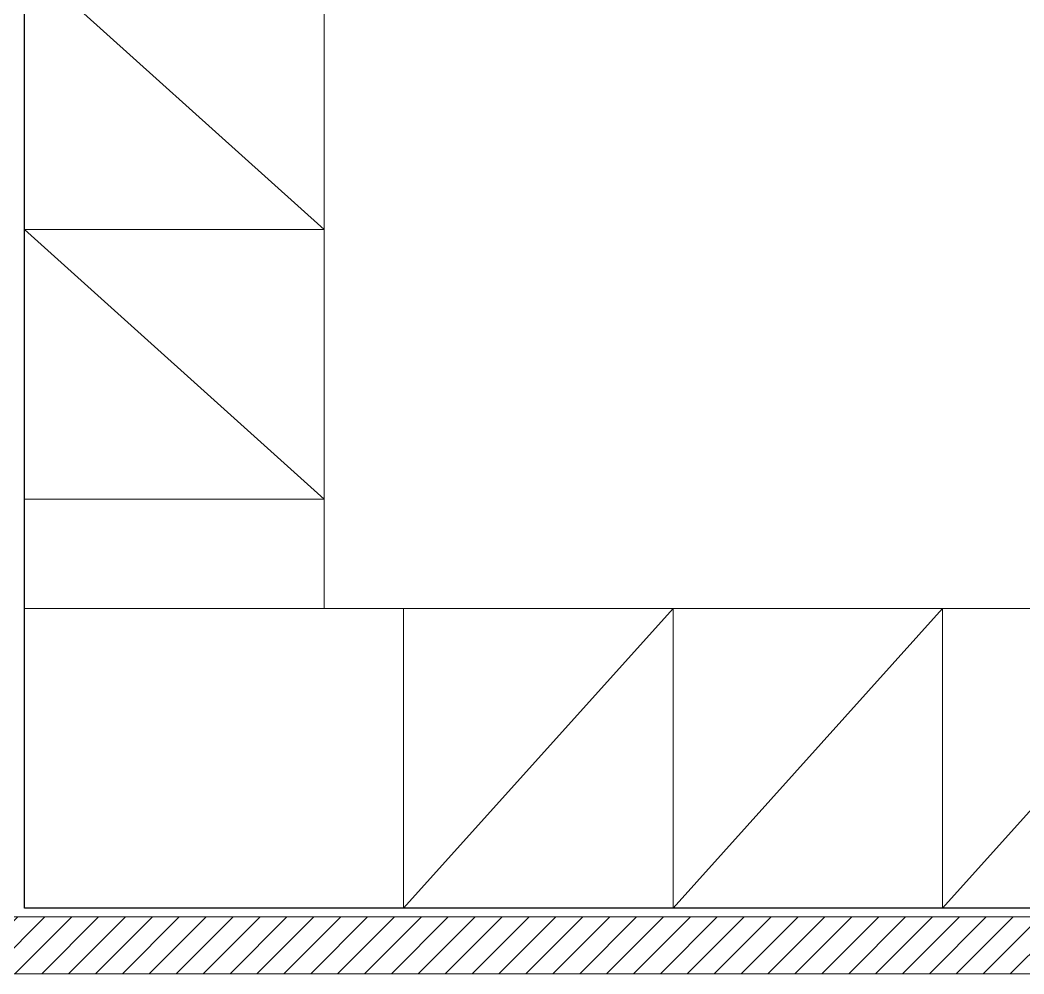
# Model space of a CAD drawing. Header units: millimetres. Extents: x -343543 to 400519, y -115663 to 104219.
# Drawn here: x -153926 to -152250, y 6000 to 7592 of the extents above; entities that cross this region are included whole.
import ezdxf

# ---------------------------------------------------------------- set-up
doc = ezdxf.new("R2010")
doc.units = ezdxf.units.MM
doc.layers.get('0').update_dxf_attribs({"color": 231, "lineweight": 0})
for name, color, linetype, lineweight in [('A-PATT', 252, 'Continuous', 9), ('A-SYMBOLS', 10, 'Continuous', 13), ('XREF MAT BANG TUONG XAY$0$A-WALL-INT', 8, 'Continuous', 9)]:
    doc.layers.add(name, color=color, linetype=linetype, lineweight=lineweight)
for name, color, linetype in [('XREF MAT BANG TUONG XAY$0$A-FNSH', 8, 'Continuous'), ('XREF MAT BANG TUONG XAY$0$A-FURN', 8, 'Continuous'), ('XREF MAT BANG TUONG XAY$0$A-PATT', 8, 'Continuous')]:
    doc.layers.add(name, color=color, linetype=linetype)

# ---------------------------------------------------------------- blocks, each defined once
blk = doc.blocks.new('*U213')
at = {"layer": 'XREF MAT BANG TUONG XAY$0$A-PATT'}
h = blk.add_hatch(dxfattribs=at)
h.set_pattern_fill('ANSI31', color=8, scale=10)
h.set_pattern_definition([(45, (39151.8, -11178.564), (-22.45064, 22.45064), [])])
h.paths.add_polyline_path([(-38.7, 47.5), (3666.3, 47.5), (3666.3, -47.5), (-38.7, -47.5)])
at = {"layer": 'XREF MAT BANG TUONG XAY$0$A-WALL-INT', "color": 8}
blk.add_lwpolyline([(-38.7, 47.5), (3666.3, 47.5), (3666.3, -47.5), (-38.7, -47.5)], close=True, dxfattribs=at)
blk = doc.blocks.new('XREF MAT BANG NOI THAT$0$01.Xref _MB T1$0$BLK')
at = {"color": 8}
blk.add_lwpolyline([(324597.2, 139513.6), (325047.2, 139513.6), (325047.2, 139013.6), (324597.2, 139013.6)], close=True, dxfattribs=at)
blk.add_lwpolyline([(324597.2, 139513.6), (325047.2, 139013.6)], dxfattribs=at)
blk = doc.blocks.new('XREF MAT BANG NOI THAT')
at = {"color": 8}
blk.add_lwpolyline([(27915, 6792.5), (27415, 6792.5), (27415, 6610), (27915, 6610)], close=True, dxfattribs=at)
at = {"color": 8, "elevation": 0}
blk.add_lwpolyline([(28047.5, 6610), (27415, 6610), (27415, 6110), (28047.5, 6110)], close=True, dxfattribs=at)
at = {"color": 8, "xscale": -1.000000000000001, "rotation": 90}
for p in [(166928.6, 332289.7), (166928.6, 331839.7)]:
    blk.add_blockref('XREF MAT BANG NOI THAT$0$01.Xref _MB T1$0$BLK', p, dxfattribs=at)
at = {"color": 8, "xscale": -1}
for p in [(353094.7, -132903.6), (353544.7, -132903.6), (353994.7, -132903.6)]:
    blk.add_blockref('XREF MAT BANG NOI THAT$0$01.Xref _MB T1$0$BLK', p, dxfattribs=at)
blk = doc.blocks.new('01.Xref _MB T1')
at = {"layer": 'XREF MAT BANG TUONG XAY$0$A-FNSH', "color": 8}
blk.add_lwpolyline([(31509.99193, 10214.99999), (31189.99213, 10214.99999), (31189.99213, 9784.99999), (31380.0013, 9784.99999), (31380.0013, 6314.99999), (31040.0114, 6314.99999), (31040.00163, 6110.00054), (30020.00941, 6110.00054), (30019.99964, 6224.99989), (29690.01069, 6224.99989), (29690.01069, 6110.00054), (27415.0013, 6110), (27415.0013, 10215), (27290.0013, 10215), (27290.0013, 9620.00061), (25899.99203, 9620.00061), (25899.99203, 10215), (25774.99203, 10215)], dxfattribs=at)
at = {"layer": 'XREF MAT BANG TUONG XAY$0$A-FURN', "color": 8, "rotation": 180}
blk.add_blockref('*U213', (29666.31266, 6047.50054), dxfattribs=at)
at = {"layer": 'A-PATT', "color": 8}
blk.add_blockref('XREF MAT BANG NOI THAT', (0, 0), dxfattribs=at)

msp = doc.modelspace()

# ---------------------------------------------------------------- block references
at = {"layer": 'A-SYMBOLS'}
msp.add_blockref('01.Xref _MB T1', (-181333.1, 0), dxfattribs=at)

doc.saveas('drawing.dxf')
